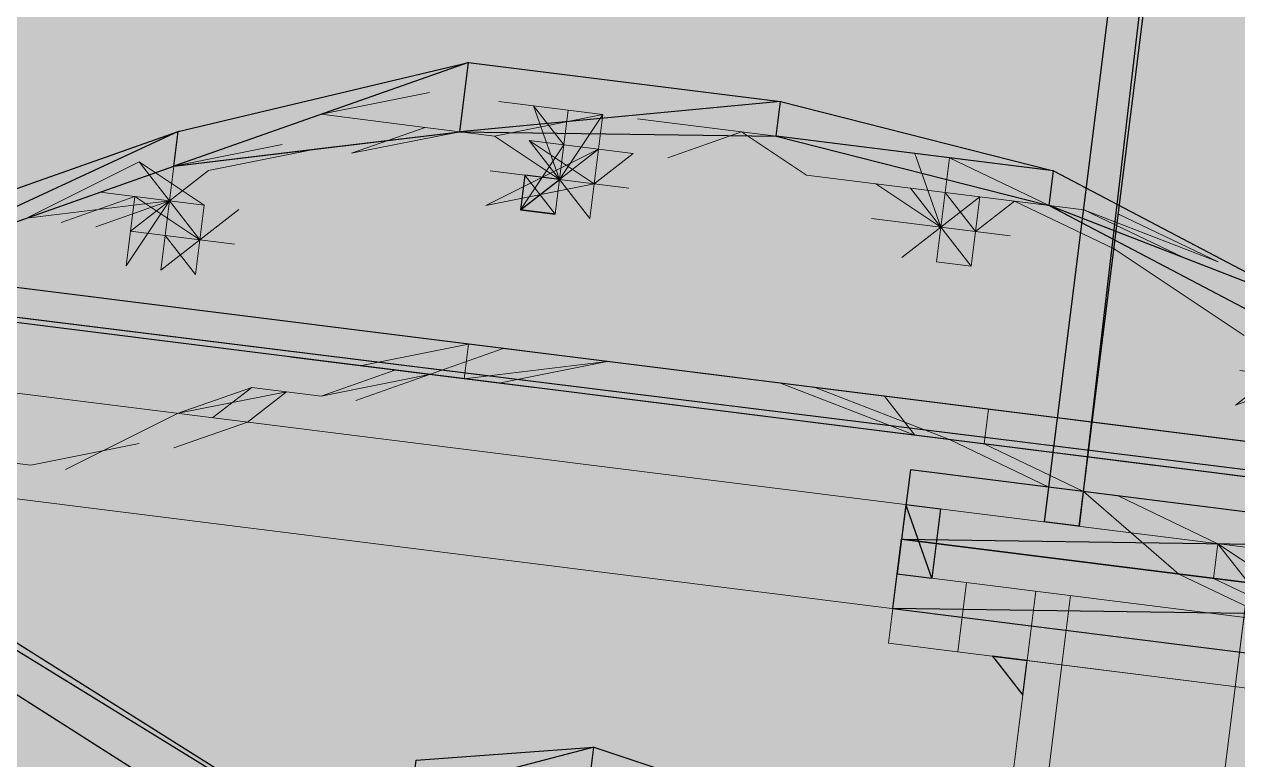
# Model space of a CAD drawing. Header units: metres. Extents: x -4 to 509425, y 7549 to 4732445.
# Drawn here: x 475991.0145 to 475991.3086, y 4719728.4792 to 4719728.6574 of the extents above; entities that cross this region are included whole.
import ezdxf

# ---------------------------------------------------------------- set-up
doc = ezdxf.new("R2010")
doc.units = ezdxf.units.M
doc.header["$LTSCALE"] = 0.01
doc.header["$MEASUREMENT"] = 0
doc.layers.get('0').update_dxf_attribs({"lineweight": 0})
doc.layers.add('_SUBESTACIÓN', color=1, linetype='Continuous')
doc.layers.add('SUBESTACION LA VID', color=253, linetype='Continuous')

# ---------------------------------------------------------------- blocks, each defined once
blk = doc.blocks.new('A$Cfff6051d')
at = {"layer": 'SUBESTACION LA VID', "transparency": 33554687}
h = blk.add_hatch(color=256, dxfattribs=at)
h.dxf.hatch_style = 2
edge = h.paths.add_edge_path()
edge.add_spline(control_points=[(475991.26177, 4719728.53681), (475991.26177, 4719728.53681), (475991.27017, 4719728.53576), (475991.27017, 4719728.53576), (475991.27017, 4719728.53576), (475991.39025, 4719729.56165), (475991.39025, 4719729.56165), (475991.39025, 4719729.56165), (475991.26177, 4719728.53681), (475991.26177, 4719728.53681)], knot_values=[0, 0, 0, 0, 1, 1, 1, 2, 2, 2, 3, 3, 3, 3], degree=3, periodic=0)
edge = h.paths.add_edge_path()
edge.add_spline(control_points=[(475991.27017, 4719728.53576), (475991.27017, 4719728.53576), (475991.39025, 4719729.56165), (475991.39025, 4719729.56165), (475991.39025, 4719729.56165), (475991.39865, 4719729.5606), (475991.39865, 4719729.5606), (475991.39865, 4719729.5606), (475991.27017, 4719728.53576), (475991.27017, 4719728.53576)], knot_values=[0, 0, 0, 0, 1, 1, 1, 2, 2, 2, 3, 3, 3, 3], degree=3, periodic=0)
h = blk.add_hatch(color=256, dxfattribs=at)
h.dxf.hatch_style = 2
edge = h.paths.add_edge_path()
edge.add_spline(control_points=[(475991.11996, 4719728.42661), (475991.11996, 4719728.42661), (475991.12942, 4719728.43395), (475991.12942, 4719728.43395), (475991.12942, 4719728.43395), (475990.51945, 4719728.80906), (475990.51945, 4719728.80906), (475990.51945, 4719728.80906), (475991.11996, 4719728.42661), (475991.11996, 4719728.42661)], knot_values=[0, 0, 0, 0, 1, 1, 1, 2, 2, 2, 3, 3, 3, 3], degree=3, periodic=0)
edge = h.paths.add_edge_path()
edge.add_spline(control_points=[(475991.12942, 4719728.43395), (475991.12942, 4719728.43395), (475990.51945, 4719728.80906), (475990.51945, 4719728.80906), (475990.51945, 4719728.80906), (475990.5205, 4719728.81746), (475990.5205, 4719728.81746), (475990.5205, 4719728.81746), (475991.12942, 4719728.43395), (475991.12942, 4719728.43395)], knot_values=[0, 0, 0, 0, 1, 1, 1, 2, 2, 2, 3, 3, 3, 3], degree=3, periodic=0)
h = blk.add_hatch(color=256, dxfattribs=at)
h.dxf.hatch_style = 2
edge = h.paths.add_edge_path()
edge.add_spline(control_points=[(475995.86725, 4719727.97649), (475995.86725, 4719727.97649), (475995.86831, 4719727.98489), (475995.86831, 4719727.98489), (475995.86831, 4719727.98489), (475990.12143, 4719728.69684), (475990.12143, 4719728.69684), (475990.12143, 4719728.69684), (475995.86725, 4719727.97649), (475995.86725, 4719727.97649)], knot_values=[0, 0, 0, 0, 1, 1, 1, 2, 2, 2, 3, 3, 3, 3], degree=3, periodic=0)
edge = h.paths.add_edge_path()
edge.add_spline(control_points=[(475995.86831, 4719727.98489), (475995.86831, 4719727.98489), (475990.12143, 4719728.69684), (475990.12143, 4719728.69684), (475990.12143, 4719728.69684), (475990.11408, 4719728.70629), (475990.11408, 4719728.70629), (475990.11408, 4719728.70629), (475995.86831, 4719727.98489), (475995.86831, 4719727.98489)], knot_values=[0, 0, 0, 0, 1, 1, 1, 2, 2, 2, 3, 3, 3, 3], degree=3, periodic=0)
edge = h.paths.add_edge_path()
edge.add_spline(control_points=[(475990.12143, 4719728.69684), (475990.12143, 4719728.69684), (475990.11408, 4719728.70629), (475990.11408, 4719728.70629), (475990.11408, 4719728.70629), (475989.83813, 4719726.43715), (475989.83813, 4719726.43715), (475989.83813, 4719726.43715), (475990.12143, 4719728.69684), (475990.12143, 4719728.69684)], knot_values=[0, 0, 0, 0, 1, 1, 1, 2, 2, 2, 3, 3, 3, 3], degree=3, periodic=0)
edge = h.paths.add_edge_path()
edge.add_spline(control_points=[(475990.11408, 4719728.70629), (475990.11408, 4719728.70629), (475989.83813, 4719726.43715), (475989.83813, 4719726.43715), (475989.83813, 4719726.43715), (475989.82868, 4719726.4298), (475989.82868, 4719726.4298), (475989.82868, 4719726.4298), (475990.11408, 4719728.70629), (475990.11408, 4719728.70629)], knot_values=[0, 0, 0, 0, 1, 1, 1, 2, 2, 2, 3, 3, 3, 3], degree=3, periodic=0)
edge = h.paths.add_edge_path()
edge.add_spline(control_points=[(475989.83813, 4719726.43715), (475989.83813, 4719726.43715), (475989.82868, 4719726.4298), (475989.82868, 4719726.4298), (475989.82868, 4719726.4298), (475995.58396, 4719725.7168), (475995.58396, 4719725.7168), (475995.58396, 4719725.7168), (475989.83813, 4719726.43715), (475989.83813, 4719726.43715)], knot_values=[0, 0, 0, 0, 1, 1, 1, 2, 2, 2, 3, 3, 3, 3], degree=3, periodic=0)
edge = h.paths.add_edge_path()
edge.add_spline(control_points=[(475989.82868, 4719726.4298), (475989.82868, 4719726.4298), (475995.58396, 4719725.7168), (475995.58396, 4719725.7168), (475995.58396, 4719725.7168), (475995.59131, 4719725.70735), (475995.59131, 4719725.70735), (475995.59131, 4719725.70735), (475989.82868, 4719726.4298), (475989.82868, 4719726.4298)], knot_values=[0, 0, 0, 0, 1, 1, 1, 2, 2, 2, 3, 3, 3, 3], degree=3, periodic=0)
edge = h.paths.add_edge_path()
edge.add_spline(control_points=[(475995.58396, 4719725.7168), (475995.58396, 4719725.7168), (475995.59131, 4719725.70735), (475995.59131, 4719725.70735), (475995.59131, 4719725.70735), (475995.86831, 4719727.98489), (475995.86831, 4719727.98489), (475995.86831, 4719727.98489), (475995.58396, 4719725.7168), (475995.58396, 4719725.7168)], knot_values=[0, 0, 0, 0, 1, 1, 1, 2, 2, 2, 3, 3, 3, 3], degree=3, periodic=0)
edge = h.paths.add_edge_path()
edge.add_spline(control_points=[(475995.59131, 4719725.70735), (475995.59131, 4719725.70735), (475995.86831, 4719727.98489), (475995.86831, 4719727.98489), (475995.86831, 4719727.98489), (475995.87671, 4719727.98384), (475995.87671, 4719727.98384), (475995.87671, 4719727.98384), (475995.59131, 4719725.70735), (475995.59131, 4719725.70735)], knot_values=[0, 0, 0, 0, 1, 1, 1, 2, 2, 2, 3, 3, 3, 3], degree=3, periodic=0)
h = blk.add_hatch(color=256, dxfattribs=at)
h.dxf.hatch_style = 2
h.paths.add_polyline_path([(475991.13473, 4719728.61247), (475991.14418, 4719728.61981), (475991.13578, 4719728.62087)])
h = blk.add_hatch(color=256, dxfattribs=at)
h.dxf.hatch_style = 2
edge = h.paths.add_edge_path()
edge.add_spline(control_points=[(475991.37832, 4719728.51367), (475991.37832, 4719728.51367), (475991.38043, 4719728.53047), (475991.38043, 4719728.53047), (475991.38043, 4719728.53047), (475991.22711, 4719728.53263), (475991.22711, 4719728.53263), (475991.22711, 4719728.53263), (475991.37832, 4719728.51367), (475991.37832, 4719728.51367)], knot_values=[0, 0, 0, 0, 1, 1, 1, 2, 2, 2, 3, 3, 3, 3], degree=3, periodic=0)
edge = h.paths.add_edge_path()
edge.add_spline(control_points=[(475991.38043, 4719728.53047), (475991.38043, 4719728.53047), (475991.22711, 4719728.53263), (475991.22711, 4719728.53263), (475991.22711, 4719728.53263), (475991.22922, 4719728.54943), (475991.22922, 4719728.54943), (475991.22922, 4719728.54943), (475991.38043, 4719728.53047), (475991.38043, 4719728.53047)], knot_values=[0, 0, 0, 0, 1, 1, 1, 2, 2, 2, 3, 3, 3, 3], degree=3, periodic=0)
h = blk.add_hatch(color=256, dxfattribs=at)
h.dxf.hatch_style = 2
edge = h.paths.add_edge_path()
edge.add_spline(control_points=[(475991.22711, 4719728.53263), (475991.22711, 4719728.53263), (475991.225, 4719728.51583), (475991.225, 4719728.51583), (475991.225, 4719728.51583), (475991.37832, 4719728.51367), (475991.37832, 4719728.51367), (475991.37832, 4719728.51367), (475991.22711, 4719728.53263), (475991.22711, 4719728.53263)], knot_values=[0, 0, 0, 0, 1, 1, 1, 2, 2, 2, 3, 3, 3, 3], degree=3, periodic=0)
edge = h.paths.add_edge_path()
edge.add_spline(control_points=[(475991.225, 4719728.51583), (475991.225, 4719728.51583), (475991.37832, 4719728.51367), (475991.37832, 4719728.51367), (475991.37832, 4719728.51367), (475991.37621, 4719728.49687), (475991.37621, 4719728.49687), (475991.37621, 4719728.49687), (475991.225, 4719728.51583), (475991.225, 4719728.51583)], knot_values=[0, 0, 0, 0, 1, 1, 1, 2, 2, 2, 3, 3, 3, 3], degree=3, periodic=0)
at = {"layer": 'SUBESTACION LA VID', "lineweight": 15}
blk.add_line((475996.86479, 4719727.83437), (475987.63282, 4719728.99177), dxfattribs=at)
at = {"layer": 'SUBESTACION LA VID', "lineweight": 0}
for p, q in [((475991.08644, 4719728.63558), (475991.11269, 4719728.64083)), ((475991.12949, 4719728.63872), (475991.15469, 4719728.63556)), ((475991.12949, 4719728.63872), (475991.15469, 4719728.63556)), ((475991.15469, 4719728.63556), (475991.12949, 4719728.63872)), ((475991.11164, 4719728.63242), (475991.08644, 4719728.63558)), ((475991.12844, 4719728.63032), (475991.15469, 4719728.63556)), ((475991.14629, 4719728.63661), (475991.14418, 4719728.61981)), ((475991.14629, 4719728.63661), (475991.14524, 4719728.62821)), ((475991.16309, 4719728.63451), (475991.1883, 4719728.63135)), ((475991.16309, 4719728.63451), (475991.1967, 4719728.6303)), ((475991.1967, 4719728.6303), (475991.16309, 4719728.63451)), ((475991.1715, 4719728.63345), (475991.1967, 4719728.6303)), ((475991.08538, 4719728.62718), (475991.12004, 4719728.63137)), ((475991.09378, 4719728.62613), (475991.12004, 4719728.63137)), ((475991.1967, 4719728.6303), (475991.2303, 4719728.62608)), ((475991.1967, 4719728.6303), (475991.2303, 4719728.62608)), ((475991.2303, 4719728.62608), (475991.1967, 4719728.6303)), ((475991.05073, 4719728.623), (475991.07698, 4719728.62824)), ((475991.07698, 4719728.62824), (475991.05073, 4719728.623)), ((475991.05073, 4719728.623), (475991.08538, 4719728.62718)), ((475991.05073, 4719728.623), (475991.08538, 4719728.62718)), ((475991.08538, 4719728.62718), (475991.05913, 4719728.62194)), ((475991.16204, 4719728.62611), (475991.13684, 4719728.62927)), ((475991.15364, 4719728.62716), (475991.13684, 4719728.62927)), ((475991.13684, 4719728.62927), (475991.15258, 4719728.61876)), ((475991.14418, 4719728.61981), (475991.14524, 4719728.62821)), ((475991.14524, 4719728.62821), (475991.15364, 4719728.62716)), ((475991.14524, 4719728.62821), (475991.14524, 4719728.62821)), ((475991.15364, 4719728.62716), (475991.14524, 4719728.62821)), ((475991.2051, 4719728.62924), (475991.2387, 4719728.62503)), ((475991.01502, 4719728.61041), (475991.04233, 4719728.62405)), ((475991.01502, 4719728.61041), (475991.04233, 4719728.62405)), ((475991.04233, 4719728.62405), (475991.01502, 4719728.61041)), ((475991.2387, 4719728.62503), (475991.26284, 4719728.61347)), ((475991.05073, 4719728.623), (475991.04967, 4719728.6146)), ((475991.05073, 4719728.623), (475991.04967, 4719728.6146)), ((475991.05073, 4719728.623), (475991.04967, 4719728.6146)), ((475991.13473, 4719728.61247), (475991.13578, 4719728.62087)), ((475991.14418, 4719728.61981), (475991.13578, 4719728.62087)), ((475991.14313, 4719728.61141), (475991.13578, 4719728.62087)), ((475991.23764, 4719728.61663), (475991.20404, 4719728.62084)), ((475991.14313, 4719728.61141), (475991.14418, 4719728.61981)), ((475991.14418, 4719728.61981), (475991.14313, 4719728.61141)), ((475991.15258, 4719728.61876), (475991.15153, 4719728.61036)), ((475991.01502, 4719728.61041), (475991.04967, 4719728.6146)), ((475991.04127, 4719728.61565), (475991.04967, 4719728.6146)), ((475991.23764, 4719728.61663), (475991.23764, 4719728.61663)), ((475991.23764, 4719728.61663), (475991.27125, 4719728.61241)), ((475991.23764, 4719728.61663), (475991.23764, 4719728.61663)), ((475991.23764, 4719728.61663), (475991.24499, 4719728.60717)), ((475991.24604, 4719728.61557), (475991.24499, 4719728.60717)), ((475991.05808, 4719728.61354), (475991.05808, 4719728.61354)), ((475991.05808, 4719728.61354), (475991.05808, 4719728.61354)), ((475991.27125, 4719728.61241), (475991.29539, 4719728.60086)), ((475991.27125, 4719728.61241), (475991.30379, 4719728.5998)), ((475991.30379, 4719728.5998), (475991.27125, 4719728.61241)), ((475991.22819, 4719728.60928), (475991.23659, 4719728.60823)), ((475991.27965, 4719728.61136), (475991.30379, 4719728.5998)), ((475991.04862, 4719728.6062), (475991.04022, 4719728.60725)), ((475991.04862, 4719728.6062), (475991.04022, 4719728.60725)), ((475991.04022, 4719728.60725), (475991.04862, 4719728.6062)), ((475991.04022, 4719728.60725), (475991.05703, 4719728.60514)), ((475991.04757, 4719728.5978), (475991.04862, 4719728.6062)), ((475991.04862, 4719728.6062), (475991.04757, 4719728.5978)), ((475991.23659, 4719728.60823), (475991.22714, 4719728.60088)), ((475991.23659, 4719728.60823), (475991.22714, 4719728.60088)), ((475991.23554, 4719728.59983), (475991.23659, 4719728.60823)), ((475991.31009, 4719728.58195), (475991.27859, 4719728.60296)), ((475991.23554, 4719728.59983), (475991.23554, 4719728.59983)), ((475991.23554, 4719728.59983), (475991.23554, 4719728.59983)), ((475991.00346, 4719728.58626), (475991.06227, 4719728.57889)), ((475991.09587, 4719728.57468), (475991.12212, 4719728.57992)), ((475991.12212, 4719728.57992), (475991.12107, 4719728.57152)), ((475991.07907, 4719728.57678), (475991.13787, 4719728.56941)), ((475991.09481, 4719728.56628), (475991.13052, 4719728.57886)), ((475991.13052, 4719728.57886), (475991.16412, 4719728.57465)), ((475991.13052, 4719728.57886), (475991.16412, 4719728.57465)), ((475991.12107, 4719728.57152), (475991.15572, 4719728.5757)), ((475991.15572, 4719728.5757), (475991.12947, 4719728.57046)), ((475991.16412, 4719728.57465), (475991.18932, 4719728.57149)), ((475991.16412, 4719728.57465), (475991.18932, 4719728.57149)), ((475991.08641, 4719728.56733), (475991.11267, 4719728.57257)), ((475991.05176, 4719728.56314), (475991.07801, 4719728.56838)), ((475991.19772, 4719728.57044), (475991.23027, 4719728.55783)), ((475991.20612, 4719728.56938), (475991.23867, 4719728.55677)), ((475991.20612, 4719728.56938), (475991.23867, 4719728.55677)), ((475991.15467, 4719728.5673), (475991.21347, 4719728.55993)), ((475991.02445, 4719728.5495), (475991.05176, 4719728.56314)), ((475991.02445, 4719728.5495), (475991.05176, 4719728.56314)), ((475991.01605, 4719728.55055), (475991.0423, 4719728.55579)), ((475991.01605, 4719728.55055), (475991.0423, 4719728.55579)), ((475991.23027, 4719728.55783), (475991.28907, 4719728.55045)), ((475991.23867, 4719728.55677), (475991.26282, 4719728.54521)), ((475991.23867, 4719728.55677), (475991.26282, 4719728.54521)), ((475991.24707, 4719728.55572), (475991.27122, 4719728.54416)), ((475991.30796, 4719728.49689), (475991.31533, 4719728.55569)), ((475991.30587, 4719728.54835), (475991.36467, 4719728.54098)), ((475991.27122, 4719728.54416), (475991.29431, 4719728.5242)), ((475991.27962, 4719728.54311), (475991.30377, 4719728.53155)), ((475991.27962, 4719728.54311), (475991.30377, 4719728.53155)), ((475991.30271, 4719728.52315), (475991.30377, 4719728.53155)), ((475991.30377, 4719728.53155), (475991.31951, 4719728.52104)), ((475991.30377, 4719728.53155), (475991.31846, 4719728.51264)), ((475991.31951, 4719728.52104), (475991.30377, 4719728.53155)), ((475991.29431, 4719728.5242), (475991.31846, 4719728.51264)), ((475991.31111, 4719728.52209), (475991.29431, 4719728.5242)), ((475991.24075, 4719728.50532), (475991.24286, 4719728.52212)), ((475991.31111, 4719728.52209), (475991.29848, 4719728.42129)), ((475991.30271, 4719728.52315), (475991.32686, 4719728.51159)), ((475991.25756, 4719728.50321), (475991.25966, 4719728.52001)), ((475991.26596, 4719728.50216), (475991.26806, 4719728.51896)), ((475991.25753, 4719728.43496), (475991.26596, 4719728.50216))]:
    blk.add_line(p, q, dxfattribs=at)
at = {"layer": 'SUBESTACION LA VID', "lineweight": 15}
blk.add_lwpolyline([(475987.65486, 4719728.96341), (475996.87843, 4719727.80706), (475997.04904, 4719729.16791), (475986.79223, 4719730.4538), (475986.16561, 4719725.4556)], dxfattribs=at)
at = {"layer": 'SUBESTACION LA VID', "lineweight": 0}
for points in [[(475991.13578, 4719728.62087), (475991.14418, 4719728.61981), (475991.13684, 4719728.62927), (475991.14418, 4719728.61981), (475991.14629, 4719728.63661)], [(475991.13684, 4719728.62927), (475991.14418, 4719728.61981), (475991.13789, 4719728.63767)], [(475991.14418, 4719728.61981), (475991.13789, 4719728.63767), (475991.14524, 4719728.62821), (475991.13789, 4719728.63767)], [(475991.15258, 4719728.61876), (475991.15469, 4719728.63556), (475991.14418, 4719728.61981)], [(475991.15469, 4719728.63556), (475991.14418, 4719728.61981), (475991.15364, 4719728.62716)], [(475991.12844, 4719728.63032), (475991.11164, 4719728.63242), (475991.09378, 4719728.62613)], [(475991.14418, 4719728.61981), (475991.12738, 4719728.62192), (475991.14418, 4719728.61981), (475991.12844, 4719728.63032)], [(475991.20404, 4719728.62084), (475991.1883, 4719728.63135), (475991.17044, 4719728.62505)], [(475991.15364, 4719728.62716), (475991.12633, 4719728.61352), (475991.15258, 4719728.61876)], [(475991.14418, 4719728.61981), (475991.13473, 4719728.61247), (475991.14524, 4719728.62821)], [(475991.14418, 4719728.61981), (475991.13473, 4719728.61247), (475991.14524, 4719728.62821)], [(475991.14524, 4719728.62821), (475991.14313, 4719728.61141), (475991.14524, 4719728.62821)], [(475991.14524, 4719728.62821), (475991.15364, 4719728.62716), (475991.14524, 4719728.62821)], [(475991.15364, 4719728.62716), (475991.15258, 4719728.61876), (475991.15364, 4719728.62716)], [(475991.03182, 4719728.6083), (475991.04967, 4719728.6146), (475991.03287, 4719728.6167), (475991.04967, 4719728.6146), (475991.04233, 4719728.62405), (475991.04967, 4719728.6146), (475991.04233, 4719728.62405)], [(475991.04127, 4719728.61565), (475991.04967, 4719728.6146), (475991.04233, 4719728.62405)], [(475991.04233, 4719728.62405), (475991.05808, 4719728.61354), (475991.04127, 4719728.61565)], [(475991.16204, 4719728.62611), (475991.15258, 4719728.61876), (475991.16098, 4719728.61771)], [(475991.2303, 4719728.62608), (475991.23659, 4719728.60823), (475991.2387, 4719728.62503)], [(475991.2387, 4719728.62503), (475991.26284, 4719728.61347), (475991.27125, 4719728.61241)], [(475991.2639, 4719728.62187), (475991.26284, 4719728.61347), (475991.2387, 4719728.62503)], [(475991.04967, 4719728.6146), (475991.05073, 4719728.623), (475991.04967, 4719728.6146)], [(475991.05913, 4719728.62194), (475991.04967, 4719728.6146), (475991.05808, 4719728.61354), (475991.04967, 4719728.6146), (475991.05703, 4719728.60514)], [(475991.13578, 4719728.62087), (475991.14418, 4719728.61981), (475991.13578, 4719728.62087), (475991.14418, 4719728.61981)], [(475991.15153, 4719728.61036), (475991.14418, 4719728.61981), (475991.14313, 4719728.61141), (475991.14418, 4719728.61981)], [(475991.14313, 4719728.61141), (475991.14418, 4719728.61981), (475991.14313, 4719728.61141)], [(475991.14418, 4719728.61981), (475991.15258, 4719728.61876), (475991.14418, 4719728.61981), (475991.15258, 4719728.61876)], [(475991.15258, 4719728.61876), (475991.14418, 4719728.61981), (475991.15153, 4719728.61036)], [(475991.15258, 4719728.61876), (475991.14418, 4719728.61981), (475991.15258, 4719728.61876)], [(475991.22084, 4719728.61873), (475991.23659, 4719728.60823), (475991.22924, 4719728.61768)], [(475991.22924, 4719728.61768), (475991.23659, 4719728.60823), (475991.22924, 4719728.61768), (475991.23659, 4719728.60823)], [(475991.22924, 4719728.61768), (475991.23659, 4719728.60823), (475991.23764, 4719728.61663), (475991.23659, 4719728.60823)], [(475991.04967, 4719728.6146), (475991.04127, 4719728.61565), (475991.02342, 4719728.60936)], [(475991.03917, 4719728.59885), (475991.04127, 4719728.61565), (475991.03917, 4719728.59885)], [(475991.03917, 4719728.59885), (475991.04967, 4719728.6146), (475991.04022, 4719728.60725)], [(475991.04127, 4719728.61565), (475991.04967, 4719728.6146), (475991.04127, 4719728.61565)], [(475991.04127, 4719728.61565), (475991.05703, 4719728.60514), (475991.04967, 4719728.6146), (475991.05808, 4719728.61354)], [(475991.04967, 4719728.6146), (475991.04757, 4719728.5978), (475991.04967, 4719728.6146)], [(475991.04967, 4719728.6146), (475991.05808, 4719728.61354), (475991.04967, 4719728.6146), (475991.05808, 4719728.61354)], [(475991.05808, 4719728.61354), (475991.04967, 4719728.6146), (475991.05808, 4719728.61354), (475991.05703, 4719728.60514), (475991.05808, 4719728.61354)], [(475991.24604, 4719728.61557), (475991.23659, 4719728.60823), (475991.24604, 4719728.61557), (475991.23659, 4719728.60823), (475991.24499, 4719728.60717), (475991.23659, 4719728.60823), (475991.24394, 4719728.59877), (475991.23659, 4719728.60823)], [(475991.23659, 4719728.60823), (475991.24604, 4719728.61557), (475991.24499, 4719728.60717), (475991.24394, 4719728.59877), (475991.23659, 4719728.60823)], [(475991.24604, 4719728.61557), (475991.23659, 4719728.60823), (475991.24604, 4719728.61557)], [(475991.24604, 4719728.61557), (475991.24499, 4719728.60717), (475991.24604, 4719728.61557), (475991.24499, 4719728.60717), (475991.25444, 4719728.61452)], [(475991.27859, 4719728.60296), (475991.25444, 4719728.61452), (475991.24604, 4719728.61557)], [(475991.06648, 4719728.61249), (475991.05703, 4719728.60514), (475991.06648, 4719728.61249)], [(475991.23659, 4719728.60823), (475991.23554, 4719728.59983), (475991.23659, 4719728.60823), (475991.22714, 4719728.60088), (475991.23659, 4719728.60823), (475991.21979, 4719728.61033)], [(475991.22819, 4719728.60928), (475991.23659, 4719728.60823), (475991.22819, 4719728.60928)], [(475991.22819, 4719728.60928), (475991.24499, 4719728.60717), (475991.22819, 4719728.60928)], [(475991.05703, 4719728.60514), (475991.04862, 4719728.6062), (475991.05703, 4719728.60514), (475991.04862, 4719728.6062), (475991.04757, 4719728.5978), (475991.04862, 4719728.6062), (475991.04022, 4719728.60725)], [(475991.04757, 4719728.5978), (475991.04862, 4719728.6062), (475991.04757, 4719728.5978)], [(475991.05703, 4719728.60514), (475991.04862, 4719728.6062), (475991.05597, 4719728.59674)], [(475991.22714, 4719728.60088), (475991.23659, 4719728.60823), (475991.22714, 4719728.60088)], [(475991.24394, 4719728.59877), (475991.23554, 4719728.59983), (475991.23659, 4719728.60823)], [(475991.24499, 4719728.60717), (475991.23659, 4719728.60823), (475991.24394, 4719728.59877)], [(475991.24499, 4719728.60717), (475991.25339, 4719728.60612), (475991.24499, 4719728.60717), (475991.24394, 4719728.59877)], [(475991.05597, 4719728.59674), (475991.05703, 4719728.60514), (475991.04757, 4719728.5978), (475991.05703, 4719728.60514)], [(475991.06543, 4719728.60409), (475991.05703, 4719728.60514), (475991.06543, 4719728.60409)], [(475991.08641, 4719728.56733), (475991.10427, 4719728.57362), (475991.12107, 4719728.57152)], [(475991.17252, 4719728.5736), (475991.18932, 4719728.57149), (475991.19772, 4719728.57044)], [(475991.17252, 4719728.5736), (475991.18932, 4719728.57149), (475991.19772, 4719728.57044)], [(475991.30798, 4719728.56515), (475991.32583, 4719728.57144), (475991.30903, 4719728.57355)], [(475991.30798, 4719728.56515), (475991.31743, 4719728.5725), (475991.30798, 4719728.56515)], [(475991.05071, 4719728.55474), (475991.06856, 4719728.56103), (475991.07801, 4719728.56838)], [(475991.05176, 4719728.56314), (475991.06961, 4719728.56943), (475991.08641, 4719728.56733)], [(475991.06016, 4719728.56209), (475991.06961, 4719728.56943), (475991.08641, 4719728.56733)], [(475991.19772, 4719728.57044), (475991.22292, 4719728.56728), (475991.23027, 4719728.55783)], [(475991.24812, 4719728.56412), (475991.24707, 4719728.55572), (475991.27122, 4719728.54416)], [(475990.98874, 4719728.53691), (475991.00765, 4719728.55161), (475991.01605, 4719728.55055)], [(475990.98874, 4719728.53691), (475991.00765, 4719728.55161), (475991.01605, 4719728.55055)], [(475991.27122, 4719728.54416), (475991.27962, 4719728.54311), (475991.30377, 4719728.53155)], [(475991.37727, 4719728.50527), (475991.37516, 4719728.48847), (475991.22395, 4719728.50742), (475991.22606, 4719728.52423), (475991.37727, 4719728.50527)], [(475991.24913, 4719728.43601), (475991.34153, 4719728.42442), (475991.34996, 4719728.49163), (475991.25756, 4719728.50321), (475991.24913, 4719728.43601)], [(475991.25756, 4719728.50321), (475991.24915, 4719728.50426), (475991.2565, 4719728.49481)], [(475991.24915, 4719728.50426), (475991.2565, 4719728.49481), (475991.24915, 4719728.50426)]]:
    blk.add_lwpolyline(points, dxfattribs=at)
at = {"layer": 'SUBESTACION LA VID'}
blk.add_lwpolyline([(475991.13473, 4719728.61247), (475991.14418, 4719728.61981), (475991.13578, 4719728.62087)], close=True, dxfattribs=at)
at = {"layer": 'SUBESTACION LA VID', "lineweight": 0}
blk.add_lwpolyline([(475991.13473, 4719728.61247), (475991.14418, 4719728.61981), (475991.13578, 4719728.62087)], close=True, dxfattribs=at)
at = {"layer": 'SUBESTACION LA VID'}
for points, knots in [([(475991.26177, 4719728.53681), (475991.26177, 4719728.53681), (475991.27017, 4719728.53576), (475991.27017, 4719728.53576), (475991.27017, 4719728.53576), (475991.39025, 4719729.56165), (475991.39025, 4719729.56165), (475991.39025, 4719729.56165), (475991.26177, 4719728.53681), (475991.26177, 4719728.53681)], [0, 0, 0, 0, 1, 1, 1, 2, 2, 2, 3, 3, 3, 3]), ([(475991.27017, 4719728.53576), (475991.27017, 4719728.53576), (475991.39025, 4719729.56165), (475991.39025, 4719729.56165), (475991.39025, 4719729.56165), (475991.39865, 4719729.5606), (475991.39865, 4719729.5606), (475991.39865, 4719729.5606), (475991.27017, 4719728.53576), (475991.27017, 4719728.53576)], [0, 0, 0, 0, 1, 1, 1, 2, 2, 2, 3, 3, 3, 3]), ([(475991.12942, 4719728.43395), (475991.12942, 4719728.43395), (475990.51945, 4719728.80906), (475990.51945, 4719728.80906), (475990.51945, 4719728.80906), (475990.5205, 4719728.81746), (475990.5205, 4719728.81746), (475990.5205, 4719728.81746), (475991.12942, 4719728.43395), (475991.12942, 4719728.43395)], [0, 0, 0, 0, 1, 1, 1, 2, 2, 2, 3, 3, 3, 3]), ([(475991.11996, 4719728.42661), (475991.11996, 4719728.42661), (475991.12942, 4719728.43395), (475991.12942, 4719728.43395), (475991.12942, 4719728.43395), (475990.51945, 4719728.80906), (475990.51945, 4719728.80906), (475990.51945, 4719728.80906), (475991.11996, 4719728.42661), (475991.11996, 4719728.42661)], [0, 0, 0, 0, 1, 1, 1, 2, 2, 2, 3, 3, 3, 3]), ([(475995.86831, 4719727.98489), (475995.86831, 4719727.98489), (475990.12143, 4719728.69684), (475990.12143, 4719728.69684), (475990.12143, 4719728.69684), (475990.11408, 4719728.70629), (475990.11408, 4719728.70629), (475990.11408, 4719728.70629), (475995.86831, 4719727.98489), (475995.86831, 4719727.98489)], [0, 0, 0, 0, 1, 1, 1, 2, 2, 2, 3, 3, 3, 3]), ([(475995.86725, 4719727.97649), (475995.86725, 4719727.97649), (475995.86831, 4719727.98489), (475995.86831, 4719727.98489), (475995.86831, 4719727.98489), (475990.12143, 4719728.69684), (475990.12143, 4719728.69684), (475990.12143, 4719728.69684), (475995.86725, 4719727.97649), (475995.86725, 4719727.97649)], [0, 0, 0, 0, 1, 1, 1, 2, 2, 2, 3, 3, 3, 3]), ([(475991.05178, 4719728.6314), (475991.05178, 4719728.6314), (475991.05073, 4719728.623), (475991.05073, 4719728.623), (475991.05073, 4719728.623), (475991.12214, 4719728.64817), (475991.12214, 4719728.64817), (475991.12214, 4719728.64817), (475991.05178, 4719728.6314), (475991.05178, 4719728.6314)], [0, 0, 0, 0, 1, 1, 1, 2, 2, 2, 3, 3, 3, 3]), ([(475991.05073, 4719728.623), (475991.05073, 4719728.623), (475991.12214, 4719728.64817), (475991.12214, 4719728.64817), (475991.12214, 4719728.64817), (475991.12004, 4719728.63137), (475991.12004, 4719728.63137), (475991.12004, 4719728.63137), (475991.05073, 4719728.623), (475991.05073, 4719728.623)], [0, 0, 0, 0, 1, 1, 1, 2, 2, 2, 3, 3, 3, 3]), ([(475991.12214, 4719728.64817), (475991.12214, 4719728.64817), (475991.12004, 4719728.63137), (475991.12004, 4719728.63137), (475991.12004, 4719728.63137), (475991.19775, 4719728.6387), (475991.19775, 4719728.6387), (475991.19775, 4719728.6387), (475991.12214, 4719728.64817), (475991.12214, 4719728.64817)], [0, 0, 0, 0, 1, 1, 1, 2, 2, 2, 3, 3, 3, 3]), ([(475991.12004, 4719728.63137), (475991.12004, 4719728.63137), (475991.19775, 4719728.6387), (475991.19775, 4719728.6387), (475991.19775, 4719728.6387), (475991.1967, 4719728.6303), (475991.1967, 4719728.6303), (475991.1967, 4719728.6303), (475991.12004, 4719728.63137), (475991.12004, 4719728.63137)], [0, 0, 0, 0, 1, 1, 1, 2, 2, 2, 3, 3, 3, 3]), ([(475991.19775, 4719728.6387), (475991.19775, 4719728.6387), (475991.1967, 4719728.6303), (475991.1967, 4719728.6303), (475991.1967, 4719728.6303), (475991.2639, 4719728.62187), (475991.2639, 4719728.62187), (475991.2639, 4719728.62187), (475991.19775, 4719728.6387), (475991.19775, 4719728.6387)], [0, 0, 0, 0, 1, 1, 1, 2, 2, 2, 3, 3, 3, 3]), ([(475990.98037, 4719728.60622), (475990.98037, 4719728.60622), (475990.97931, 4719728.59782), (475990.97931, 4719728.59782), (475990.97931, 4719728.59782), (475991.05178, 4719728.6314), (475991.05178, 4719728.6314), (475991.05178, 4719728.6314), (475990.98037, 4719728.60622), (475990.98037, 4719728.60622)], [0, 0, 0, 0, 1, 1, 1, 2, 2, 2, 3, 3, 3, 3]), ([(475990.97931, 4719728.59782), (475990.97931, 4719728.59782), (475991.05178, 4719728.6314), (475991.05178, 4719728.6314), (475991.05178, 4719728.6314), (475991.05073, 4719728.623), (475991.05073, 4719728.623), (475991.05073, 4719728.623), (475990.97931, 4719728.59782), (475990.97931, 4719728.59782)], [0, 0, 0, 0, 1, 1, 1, 2, 2, 2, 3, 3, 3, 3]), ([(475991.1967, 4719728.6303), (475991.1967, 4719728.6303), (475991.2639, 4719728.62187), (475991.2639, 4719728.62187), (475991.2639, 4719728.62187), (475991.26284, 4719728.61347), (475991.26284, 4719728.61347), (475991.26284, 4719728.61347), (475991.1967, 4719728.6303), (475991.1967, 4719728.6303)], [0, 0, 0, 0, 1, 1, 1, 2, 2, 2, 3, 3, 3, 3]), ([(475991.2639, 4719728.62187), (475991.2639, 4719728.62187), (475991.26284, 4719728.61347), (475991.26284, 4719728.61347), (475991.26284, 4719728.61347), (475991.32794, 4719728.58824), (475991.32794, 4719728.58824), (475991.32794, 4719728.58824), (475991.2639, 4719728.62187), (475991.2639, 4719728.62187)], [0, 0, 0, 0, 1, 1, 1, 2, 2, 2, 3, 3, 3, 3]), ([(475991.14313, 4719728.61141), (475991.14313, 4719728.61141), (475991.13473, 4719728.61247), (475991.13473, 4719728.61247), (475991.13473, 4719728.61247), (475991.14313, 4719728.61141), (475991.14313, 4719728.61141)], [0, 0, 0, 0, 1, 1, 1, 2, 2, 2, 2]), ([(475991.26284, 4719728.61347), (475991.26284, 4719728.61347), (475991.32794, 4719728.58824), (475991.32794, 4719728.58824), (475991.32794, 4719728.58824), (475991.32689, 4719728.57984), (475991.32689, 4719728.57984), (475991.32689, 4719728.57984), (475991.26284, 4719728.61347), (475991.26284, 4719728.61347)], [0, 0, 0, 0, 1, 1, 1, 2, 2, 2, 3, 3, 3, 3]), ([(475991.38043, 4719728.53047), (475991.38043, 4719728.53047), (475991.22711, 4719728.53263), (475991.22711, 4719728.53263), (475991.22711, 4719728.53263), (475991.22922, 4719728.54943), (475991.22922, 4719728.54943), (475991.22922, 4719728.54943), (475991.38043, 4719728.53047), (475991.38043, 4719728.53047)], [0, 0, 0, 0, 1, 1, 1, 2, 2, 2, 3, 3, 3, 3]), ([(475991.22816, 4719728.54103), (475991.22816, 4719728.54103), (475991.23446, 4719728.52317), (475991.23446, 4719728.52317), (475991.23446, 4719728.52317), (475991.22606, 4719728.52423), (475991.22606, 4719728.52423), (475991.22606, 4719728.52423), (475991.22816, 4719728.54103), (475991.22816, 4719728.54103)], [0, 0, 0, 0, 1, 1, 1, 2, 2, 2, 3, 3, 3, 3]), ([(475991.23656, 4719728.53997), (475991.23656, 4719728.53997), (475991.22816, 4719728.54103), (475991.22816, 4719728.54103), (475991.22816, 4719728.54103), (475991.23446, 4719728.52317), (475991.23446, 4719728.52317), (475991.23446, 4719728.52317), (475991.23656, 4719728.53997), (475991.23656, 4719728.53997)], [0, 0, 0, 0, 1, 1, 1, 2, 2, 2, 3, 3, 3, 3]), ([(475991.22711, 4719728.53263), (475991.22711, 4719728.53263), (475991.225, 4719728.51583), (475991.225, 4719728.51583), (475991.225, 4719728.51583), (475991.37832, 4719728.51367), (475991.37832, 4719728.51367), (475991.37832, 4719728.51367), (475991.22711, 4719728.53263), (475991.22711, 4719728.53263)], [0, 0, 0, 0, 1, 1, 1, 2, 2, 2, 3, 3, 3, 3]), ([(475991.37832, 4719728.51367), (475991.37832, 4719728.51367), (475991.38043, 4719728.53047), (475991.38043, 4719728.53047), (475991.38043, 4719728.53047), (475991.22711, 4719728.53263), (475991.22711, 4719728.53263), (475991.22711, 4719728.53263), (475991.37832, 4719728.51367), (475991.37832, 4719728.51367)], [0, 0, 0, 0, 1, 1, 1, 2, 2, 2, 3, 3, 3, 3]), ([(475991.225, 4719728.51583), (475991.225, 4719728.51583), (475991.37832, 4719728.51367), (475991.37832, 4719728.51367), (475991.37832, 4719728.51367), (475991.37621, 4719728.49687), (475991.37621, 4719728.49687), (475991.37621, 4719728.49687), (475991.225, 4719728.51583), (475991.225, 4719728.51583)], [0, 0, 0, 0, 1, 1, 1, 2, 2, 2, 3, 3, 3, 3]), ([(475991.24915, 4719728.50426), (475991.24915, 4719728.50426), (475991.24915, 4719728.50426), (475991.24915, 4719728.50426), (475991.24915, 4719728.50426), (475991.25756, 4719728.50321), (475991.25756, 4719728.50321), (475991.25756, 4719728.50321), (475991.24915, 4719728.50426), (475991.24915, 4719728.50426)], [0, 0, 0, 0, 1, 1, 1, 2, 2, 2, 3, 3, 3, 3]), ([(475991.24915, 4719728.50426), (475991.24915, 4719728.50426), (475991.25756, 4719728.50321), (475991.25756, 4719728.50321), (475991.25756, 4719728.50321), (475991.2565, 4719728.49481), (475991.2565, 4719728.49481), (475991.2565, 4719728.49481), (475991.24915, 4719728.50426), (475991.24915, 4719728.50426)], [0, 0, 0, 0, 1, 1, 1, 2, 2, 2, 3, 3, 3, 3]), ([(475991.10948, 4719728.47911), (475991.10948, 4719728.47911), (475991.10843, 4719728.47071), (475991.10843, 4719728.47071), (475991.10843, 4719728.47071), (475991.15254, 4719728.48225), (475991.15254, 4719728.48225), (475991.15254, 4719728.48225), (475991.10948, 4719728.47911), (475991.10948, 4719728.47911)], [0, 0, 0, 0, 1, 1, 1, 2, 2, 2, 3, 3, 3, 3]), ([(475991.10843, 4719728.47071), (475991.10843, 4719728.47071), (475991.15254, 4719728.48225), (475991.15254, 4719728.48225), (475991.15254, 4719728.48225), (475991.15149, 4719728.47385), (475991.15149, 4719728.47385), (475991.15149, 4719728.47385), (475991.10843, 4719728.47071), (475991.10843, 4719728.47071)], [0, 0, 0, 0, 1, 1, 1, 2, 2, 2, 3, 3, 3, 3]), ([(475991.15254, 4719728.48225), (475991.15254, 4719728.48225), (475991.15149, 4719728.47385), (475991.15149, 4719728.47385), (475991.15149, 4719728.47385), (475991.19349, 4719728.46858), (475991.19349, 4719728.46858), (475991.19349, 4719728.46858), (475991.15254, 4719728.48225), (475991.15254, 4719728.48225)], [0, 0, 0, 0, 1, 1, 1, 2, 2, 2, 3, 3, 3, 3])]:
    blk.add_open_spline(points, degree=3, knots=knots, dxfattribs=at)
at = {"layer": 'SUBESTACION LA VID', "lineweight": 0}
for points, knots in [([(475991.26177, 4719728.53681), (475991.26177, 4719728.53681), (475991.27017, 4719728.53576), (475991.27017, 4719728.53576), (475991.27017, 4719728.53576), (475991.39025, 4719729.56165), (475991.39025, 4719729.56165), (475991.39025, 4719729.56165), (475991.26177, 4719728.53681), (475991.26177, 4719728.53681)], [0, 0, 0, 0, 1, 1, 1, 2, 2, 2, 3, 3, 3, 3]), ([(475991.27017, 4719728.53576), (475991.27017, 4719728.53576), (475991.39025, 4719729.56165), (475991.39025, 4719729.56165), (475991.39025, 4719729.56165), (475991.39865, 4719729.5606), (475991.39865, 4719729.5606), (475991.39865, 4719729.5606), (475991.27017, 4719728.53576), (475991.27017, 4719728.53576)], [0, 0, 0, 0, 1, 1, 1, 2, 2, 2, 3, 3, 3, 3]), ([(475991.12942, 4719728.43395), (475991.12942, 4719728.43395), (475990.51945, 4719728.80906), (475990.51945, 4719728.80906), (475990.51945, 4719728.80906), (475990.5205, 4719728.81746), (475990.5205, 4719728.81746), (475990.5205, 4719728.81746), (475991.12942, 4719728.43395), (475991.12942, 4719728.43395)], [0, 0, 0, 0, 1, 1, 1, 2, 2, 2, 3, 3, 3, 3]), ([(475991.11996, 4719728.42661), (475991.11996, 4719728.42661), (475991.12942, 4719728.43395), (475991.12942, 4719728.43395), (475991.12942, 4719728.43395), (475990.51945, 4719728.80906), (475990.51945, 4719728.80906), (475990.51945, 4719728.80906), (475991.11996, 4719728.42661), (475991.11996, 4719728.42661)], [0, 0, 0, 0, 1, 1, 1, 2, 2, 2, 3, 3, 3, 3]), ([(475995.86831, 4719727.98489), (475995.86831, 4719727.98489), (475990.12143, 4719728.69684), (475990.12143, 4719728.69684), (475990.12143, 4719728.69684), (475990.11408, 4719728.70629), (475990.11408, 4719728.70629), (475990.11408, 4719728.70629), (475995.86831, 4719727.98489), (475995.86831, 4719727.98489)], [0, 0, 0, 0, 1, 1, 1, 2, 2, 2, 3, 3, 3, 3]), ([(475995.86725, 4719727.97649), (475995.86725, 4719727.97649), (475995.86831, 4719727.98489), (475995.86831, 4719727.98489), (475995.86831, 4719727.98489), (475990.12143, 4719728.69684), (475990.12143, 4719728.69684), (475990.12143, 4719728.69684), (475995.86725, 4719727.97649), (475995.86725, 4719727.97649)], [0, 0, 0, 0, 1, 1, 1, 2, 2, 2, 3, 3, 3, 3]), ([(475991.05178, 4719728.6314), (475991.05178, 4719728.6314), (475991.05073, 4719728.623), (475991.05073, 4719728.623), (475991.05073, 4719728.623), (475991.12214, 4719728.64817), (475991.12214, 4719728.64817), (475991.12214, 4719728.64817), (475991.05178, 4719728.6314), (475991.05178, 4719728.6314)], [0, 0, 0, 0, 1, 1, 1, 2, 2, 2, 3, 3, 3, 3]), ([(475991.05073, 4719728.623), (475991.05073, 4719728.623), (475991.12214, 4719728.64817), (475991.12214, 4719728.64817), (475991.12214, 4719728.64817), (475991.12004, 4719728.63137), (475991.12004, 4719728.63137), (475991.12004, 4719728.63137), (475991.05073, 4719728.623), (475991.05073, 4719728.623)], [0, 0, 0, 0, 1, 1, 1, 2, 2, 2, 3, 3, 3, 3]), ([(475991.12214, 4719728.64817), (475991.12214, 4719728.64817), (475991.12004, 4719728.63137), (475991.12004, 4719728.63137), (475991.12004, 4719728.63137), (475991.19775, 4719728.6387), (475991.19775, 4719728.6387), (475991.19775, 4719728.6387), (475991.12214, 4719728.64817), (475991.12214, 4719728.64817)], [0, 0, 0, 0, 1, 1, 1, 2, 2, 2, 3, 3, 3, 3]), ([(475991.12004, 4719728.63137), (475991.12004, 4719728.63137), (475991.19775, 4719728.6387), (475991.19775, 4719728.6387), (475991.19775, 4719728.6387), (475991.1967, 4719728.6303), (475991.1967, 4719728.6303), (475991.1967, 4719728.6303), (475991.12004, 4719728.63137), (475991.12004, 4719728.63137)], [0, 0, 0, 0, 1, 1, 1, 2, 2, 2, 3, 3, 3, 3]), ([(475991.19775, 4719728.6387), (475991.19775, 4719728.6387), (475991.1967, 4719728.6303), (475991.1967, 4719728.6303), (475991.1967, 4719728.6303), (475991.2639, 4719728.62187), (475991.2639, 4719728.62187), (475991.2639, 4719728.62187), (475991.19775, 4719728.6387), (475991.19775, 4719728.6387)], [0, 0, 0, 0, 1, 1, 1, 2, 2, 2, 3, 3, 3, 3]), ([(475990.98037, 4719728.60622), (475990.98037, 4719728.60622), (475990.97931, 4719728.59782), (475990.97931, 4719728.59782), (475990.97931, 4719728.59782), (475991.05178, 4719728.6314), (475991.05178, 4719728.6314), (475991.05178, 4719728.6314), (475990.98037, 4719728.60622), (475990.98037, 4719728.60622)], [0, 0, 0, 0, 1, 1, 1, 2, 2, 2, 3, 3, 3, 3]), ([(475990.97931, 4719728.59782), (475990.97931, 4719728.59782), (475991.05178, 4719728.6314), (475991.05178, 4719728.6314), (475991.05178, 4719728.6314), (475991.05073, 4719728.623), (475991.05073, 4719728.623), (475991.05073, 4719728.623), (475990.97931, 4719728.59782), (475990.97931, 4719728.59782)], [0, 0, 0, 0, 1, 1, 1, 2, 2, 2, 3, 3, 3, 3]), ([(475991.1967, 4719728.6303), (475991.1967, 4719728.6303), (475991.2639, 4719728.62187), (475991.2639, 4719728.62187), (475991.2639, 4719728.62187), (475991.26284, 4719728.61347), (475991.26284, 4719728.61347), (475991.26284, 4719728.61347), (475991.1967, 4719728.6303), (475991.1967, 4719728.6303)], [0, 0, 0, 0, 1, 1, 1, 2, 2, 2, 3, 3, 3, 3]), ([(475991.2639, 4719728.62187), (475991.2639, 4719728.62187), (475991.26284, 4719728.61347), (475991.26284, 4719728.61347), (475991.26284, 4719728.61347), (475991.32794, 4719728.58824), (475991.32794, 4719728.58824), (475991.32794, 4719728.58824), (475991.2639, 4719728.62187), (475991.2639, 4719728.62187)], [0, 0, 0, 0, 1, 1, 1, 2, 2, 2, 3, 3, 3, 3]), ([(475991.14313, 4719728.61141), (475991.14313, 4719728.61141), (475991.13473, 4719728.61247), (475991.13473, 4719728.61247), (475991.13473, 4719728.61247), (475991.14313, 4719728.61141), (475991.14313, 4719728.61141)], [0, 0, 0, 0, 1, 1, 1, 2, 2, 2, 2]), ([(475991.26284, 4719728.61347), (475991.26284, 4719728.61347), (475991.32794, 4719728.58824), (475991.32794, 4719728.58824), (475991.32794, 4719728.58824), (475991.32689, 4719728.57984), (475991.32689, 4719728.57984), (475991.32689, 4719728.57984), (475991.26284, 4719728.61347), (475991.26284, 4719728.61347)], [0, 0, 0, 0, 1, 1, 1, 2, 2, 2, 3, 3, 3, 3]), ([(475991.38043, 4719728.53047), (475991.38043, 4719728.53047), (475991.22711, 4719728.53263), (475991.22711, 4719728.53263), (475991.22711, 4719728.53263), (475991.22922, 4719728.54943), (475991.22922, 4719728.54943), (475991.22922, 4719728.54943), (475991.38043, 4719728.53047), (475991.38043, 4719728.53047)], [0, 0, 0, 0, 1, 1, 1, 2, 2, 2, 3, 3, 3, 3]), ([(475991.22816, 4719728.54103), (475991.22816, 4719728.54103), (475991.23446, 4719728.52317), (475991.23446, 4719728.52317), (475991.23446, 4719728.52317), (475991.22606, 4719728.52423), (475991.22606, 4719728.52423), (475991.22606, 4719728.52423), (475991.22816, 4719728.54103), (475991.22816, 4719728.54103)], [0, 0, 0, 0, 1, 1, 1, 2, 2, 2, 3, 3, 3, 3]), ([(475991.23656, 4719728.53997), (475991.23656, 4719728.53997), (475991.22816, 4719728.54103), (475991.22816, 4719728.54103), (475991.22816, 4719728.54103), (475991.23446, 4719728.52317), (475991.23446, 4719728.52317), (475991.23446, 4719728.52317), (475991.23656, 4719728.53997), (475991.23656, 4719728.53997)], [0, 0, 0, 0, 1, 1, 1, 2, 2, 2, 3, 3, 3, 3]), ([(475991.22711, 4719728.53263), (475991.22711, 4719728.53263), (475991.225, 4719728.51583), (475991.225, 4719728.51583), (475991.225, 4719728.51583), (475991.37832, 4719728.51367), (475991.37832, 4719728.51367), (475991.37832, 4719728.51367), (475991.22711, 4719728.53263), (475991.22711, 4719728.53263)], [0, 0, 0, 0, 1, 1, 1, 2, 2, 2, 3, 3, 3, 3]), ([(475991.37832, 4719728.51367), (475991.37832, 4719728.51367), (475991.38043, 4719728.53047), (475991.38043, 4719728.53047), (475991.38043, 4719728.53047), (475991.22711, 4719728.53263), (475991.22711, 4719728.53263), (475991.22711, 4719728.53263), (475991.37832, 4719728.51367), (475991.37832, 4719728.51367)], [0, 0, 0, 0, 1, 1, 1, 2, 2, 2, 3, 3, 3, 3]), ([(475991.225, 4719728.51583), (475991.225, 4719728.51583), (475991.37832, 4719728.51367), (475991.37832, 4719728.51367), (475991.37832, 4719728.51367), (475991.37621, 4719728.49687), (475991.37621, 4719728.49687), (475991.37621, 4719728.49687), (475991.225, 4719728.51583), (475991.225, 4719728.51583)], [0, 0, 0, 0, 1, 1, 1, 2, 2, 2, 3, 3, 3, 3]), ([(475991.24915, 4719728.50426), (475991.24915, 4719728.50426), (475991.24915, 4719728.50426), (475991.24915, 4719728.50426), (475991.24915, 4719728.50426), (475991.25756, 4719728.50321), (475991.25756, 4719728.50321), (475991.25756, 4719728.50321), (475991.24915, 4719728.50426), (475991.24915, 4719728.50426)], [0, 0, 0, 0, 1, 1, 1, 2, 2, 2, 3, 3, 3, 3]), ([(475991.24915, 4719728.50426), (475991.24915, 4719728.50426), (475991.25756, 4719728.50321), (475991.25756, 4719728.50321), (475991.25756, 4719728.50321), (475991.2565, 4719728.49481), (475991.2565, 4719728.49481), (475991.2565, 4719728.49481), (475991.24915, 4719728.50426), (475991.24915, 4719728.50426)], [0, 0, 0, 0, 1, 1, 1, 2, 2, 2, 3, 3, 3, 3]), ([(475991.10948, 4719728.47911), (475991.10948, 4719728.47911), (475991.10843, 4719728.47071), (475991.10843, 4719728.47071), (475991.10843, 4719728.47071), (475991.15254, 4719728.48225), (475991.15254, 4719728.48225), (475991.15254, 4719728.48225), (475991.10948, 4719728.47911), (475991.10948, 4719728.47911)], [0, 0, 0, 0, 1, 1, 1, 2, 2, 2, 3, 3, 3, 3]), ([(475991.10843, 4719728.47071), (475991.10843, 4719728.47071), (475991.15254, 4719728.48225), (475991.15254, 4719728.48225), (475991.15254, 4719728.48225), (475991.15149, 4719728.47385), (475991.15149, 4719728.47385), (475991.15149, 4719728.47385), (475991.10843, 4719728.47071), (475991.10843, 4719728.47071)], [0, 0, 0, 0, 1, 1, 1, 2, 2, 2, 3, 3, 3, 3]), ([(475991.15254, 4719728.48225), (475991.15254, 4719728.48225), (475991.15149, 4719728.47385), (475991.15149, 4719728.47385), (475991.15149, 4719728.47385), (475991.19349, 4719728.46858), (475991.19349, 4719728.46858), (475991.19349, 4719728.46858), (475991.15254, 4719728.48225), (475991.15254, 4719728.48225)], [0, 0, 0, 0, 1, 1, 1, 2, 2, 2, 3, 3, 3, 3])]:
    blk.add_open_spline(points, degree=3, knots=knots, dxfattribs=at)

msp = doc.modelspace()

# ---------------------------------------------------------------- hatches: boundary and pattern name
at = {"layer": '_SUBESTACIÓN', "transparency": 33554559}
h = msp.add_hatch(color=1, dxfattribs=at)
h.dxf.hatch_style = 1
h.paths.add_polyline_path([(475968.63988, 4719805.82503), (476089.93862, 4719790.61504), (476078.16862, 4719696.74002), (475956.86864, 4719711.95017)])

# ---------------------------------------------------------------- block references
at = {"linetype": 'Continuous'}
msp.add_blockref('A$Cfff6051d', (0, 0), dxfattribs=at)

doc.saveas('drawing.dxf')
